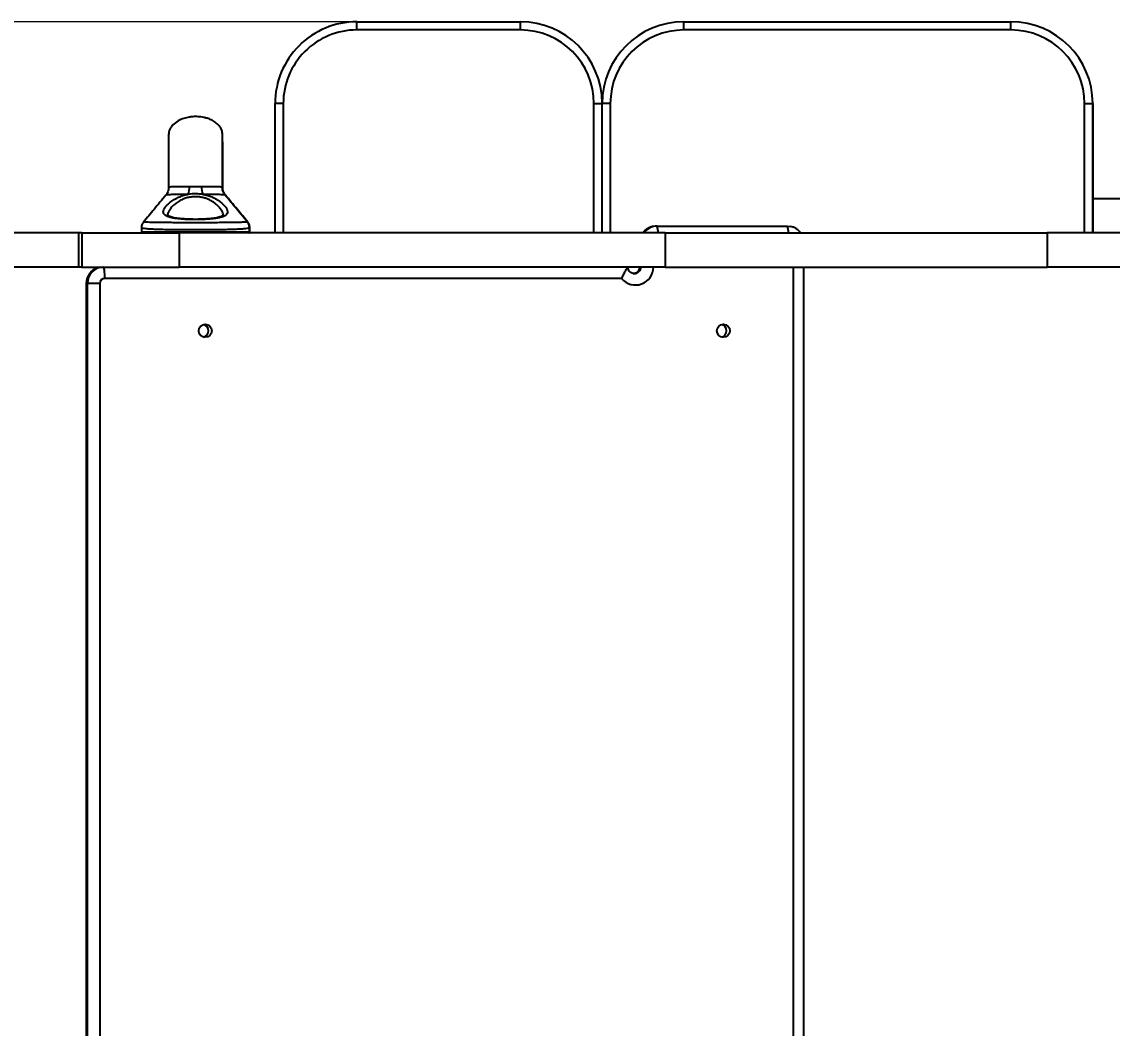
# Model space of a CAD drawing. Header units: millimetres. Extents: x -2996 to 3159, y -4250 to 2544.
# Drawn here: x 505 to 1172, y 428 to 1044 of the extents above; entities that cross this region are included whole.
import ezdxf

# ---------------------------------------------------------------- set-up
doc = ezdxf.new("R2010")
doc.units = ezdxf.units.MM
doc.linetypes.add('HIDDEN', pattern=[1.905, 1.27, -0.635])
doc.layers.add('DIKOM_ОБЪЕКТ', color=7, linetype='Continuous')
doc.layers.add('DIKOM_РАЗМЕР_ОБЪЕКТА', color=7, linetype='Continuous')
doc.styles.add('style1', font='arialbd.ttf', dxfattribs={"width": 0.8})
doc.dimstyles.new('1-50', dxfattribs={"dimtxt": 300, "dimasz": 200, "dimexe": 100, "dimexo": 0, "dimgap": 100, "dimtad": 1, "dimtoh": 1, "dimtxsty": 'style1', "dimcen": 200, "dimclrd": 7, "dimclre": 7, "dimclrt": 7, "dimadec": 1, "dimazin": 2, "dimtfac": 1, "dimtmove": 0, "dimatfit": 2, "dimfxl": 0, "dimlwd": 25, "dimlwe": 18, "dimarcsym": 0})

# ---------------------------------------------------------------- blocks, each defined once
blk = doc.blocks.new('A$C4cc95459')
for p, q in [((1138.23, 2397.42), (1238.23, 2397.42)), ((1238.23, 2392.42), (1238.23, 2397.42)), ((1238.23, 2397.42), (1238.23, 2397.42)), ((1338.22, 2392.42), (1338.22, 2397.42)), ((1338.22, 2397.42), (1538.22, 2397.42)), ((1538.22, 2397.42), (1538.22, 2397.42)), ((1238.23, 2392.42), (1138.23, 2392.42)), ((1538.22, 2392.42), (1338.22, 2392.42)), ((1093.23, 2347.42), (1088.23, 2347.42)), ((1088.23, 2268.42), (1088.23, 2347.42)), ((1093.23, 2347.42), (1093.23, 2268.42)), ((1283.23, 2347.42), (1288.22, 2347.42)), ((1283.23, 2268.42), (1283.23, 2347.42)), ((1293.22, 2347.42), (1288.22, 2347.42)), ((1288.22, 2268.42), (1288.22, 2347.42)), ((1293.22, 2347.42), (1293.22, 2268.42)), ((1583.22, 2347.42), (1588.22, 2347.42)), ((1583.22, 2268.42), (1583.22, 2347.42)), ((1588.22, 2268.42), (1588.22, 2347.42)), ((1588.22, 2347.42), (1588.22, 2268.42)), ((1055.97, 2296.19), (1055.94, 2296.13)), ((1056.16, 2296.09), (1056.13, 2296.13)), ((1588.22, 2289.42), (1831.43, 2289.42)), ((968.06, 2268.42), (819.95, 2268.42)), ((968.06, 2268.42), (968.06, 2247.42)), ((970.02, 2268.42), (968.06, 2268.42)), ((970.02, 2268.42), (970.02, 2247.42)), ((970.02, 2268.42), (1029.65, 2268.42)), ((1006.52, 2271.55), (1006.52, 2268.92)), ((1006.52, 2268.92), (1072.52, 2268.92)), ((1029.65, 2268.42), (1029.65, 2247.42)), ((1326.82, 2268.42), (1029.65, 2268.42)), ((1072.52, 2268.92), (1072.52, 2271.55)), ((1072.52, 2268.92), (1072.74, 2268.92)), ((1072.74, 2268.92), (1072.74, 2271.54)), ((1321.22, 2272.42), (1321.88, 2272.42)), ((1321.88, 2272.42), (1401.52, 2272.42)), ((1326.82, 2268.42), (1326.82, 2247.42)), ((1326.82, 2268.42), (1560.3, 2268.42)), ((1560.3, 2268.42), (1560.3, 2247.42)), ((1729.55, 2268.42), (1560.3, 2268.42)), ((968.06, 2247.42), (819.95, 2247.42)), ((970.02, 2247.42), (968.06, 2247.42)), ((970.02, 2247.42), (1029.65, 2247.42)), ((979.83, 2246.95), (979.83, 2247.42)), ((1326.82, 2247.42), (1029.65, 2247.42)), ((1326.82, 2247.42), (1560.3, 2247.42)), ((1405.17, 1247.42), (1405.17, 2247.42)), ((1411.51, 1247.42), (1411.51, 2247.42)), ((1729.55, 2247.42), (1560.3, 2247.42)), ((972.75, 2237.42), (972.75, 1257.42)), ((972.78, 2237.42), (972.75, 2237.42)), ((973.44, 2237.42), (972.78, 2237.42)), ((972.78, 2237.42), (972.78, 1257.42)), ((981.07, 2237.42), (973.44, 2237.42)), ((973.44, 1257.42), (973.44, 2237.42)), ((981.07, 2237.42), (981.07, 1257.42)), ((1300.15, 2240.42), (984.06, 2240.42))]:
    blk.add_line(p, q)
at = {"flags": 128}
for points in [[(1138.23, 2392.42), (1138.23, 2393.39), (1138.23, 2394.33), (1138.23, 2395.2), (1138.23, 2395.95), (1138.23, 2396.58), (1138.23, 2397.04), (1138.23, 2397.32), (1138.23, 2397.42)], [(1538.22, 2392.42), (1538.22, 2393.39), (1538.22, 2394.33), (1538.22, 2395.2), (1538.22, 2395.95), (1538.22, 2396.58), (1538.22, 2397.04), (1538.22, 2397.32), (1538.22, 2397.42)], [(1321.22, 2272.42), (1319.27, 2272.23), (1319.01, 2272.17)], [(1401.52, 2272.42), (1403.46, 2272.23), (1403.48, 2272.22)], [(982.74, 2247.42), (980.8, 2247.23), (980.53, 2247.17)], [(984.06, 2240.42), (984.05, 2241.78), (984.01, 2243.1), (983.95, 2244.31), (983.87, 2245.37), (983.77, 2246.24), (983.65, 2246.89), (983.53, 2247.28), (983.4, 2247.42)]]:
    blk.add_lwpolyline(points, dxfattribs=at)
for centre in [(1045.49, 2208.41), (1362.37, 2208.42)]:
    blk.add_circle(centre, 3.99)
for centre, radius, start, end in [((1138.23, 2347.42), 50, 90, 180.00015), ((1238.23, 2347.42), 50, 0.33615, 90), ((1238.23, 2347.42), 50, 0.34035, 90), ((1338.22, 2347.42), 50, 90, 179.99985), ((1538.22, 2347.42), 50, 0.00015, 90), ((1538.22, 2347.42), 50, 0.00015, 90), ((1138.23, 2347.42), 45, 90, 180.00015), ((1238.23, 2347.42), 45, 0.00015, 90), ((1338.22, 2347.42), 45, 90, 179.99985), ((1538.22, 2347.42), 45, 0.00015, 90), ((1016.26, 2297.37), 19.61, 343.76378, 358.1809), ((1063.1, 2297.36), 19.88, 181.76627, 195.9749), ((1007.02, 2268.92), 0.5, 180, 270), ((1072.02, 2268.92), 0.5, 270, 0), ((1072.24, 2268.92), 0.5, 270, 0), ((1321.23, 2262.47), 9.95, 102.91374, 143.2818), ((1321.88, 2262.48), 9.94, 90.0349, 143.3005), ((1312.85, 2269.02), 9.64, 356.39154, 20.60494), ((1392.5, 2269.02), 9.64, 356.39135, 20.60471), ((983.42, 2237.44), 9.98, 90.12882, 180.1281), ((1308.61, 2247.37), 10.95, 219.43811, 0.2469), ((1307.27, 2247.41), 3.99, 270.11962, 0.13751), ((1307.93, 2247.41), 3.99, 269.62179, 0.16069), ((982.78, 2237.43), 9.99, 103.00244, 180.07876), ((984.07, 2237.42), 2.99, 90.12913, 180.12772), ((1043.5, 2208.42), 4, 284.63226, 75.36774), ((1360.36, 2208.42), 4, 284.63225, 75.36775)]:
    blk.add_arc(centre, radius, start, end)
for points, knots in [([(1056.13, 2328.42), (1056.03, 2329.35), (1055.8, 2331.3), (1054.1, 2333.93), (1051.75, 2336.03), (1049.17, 2337.47), (1046.82, 2338.36), (1044.78, 2338.89), (1042.94, 2339.22), (1041.17, 2339.39), (1039.48, 2339.44), (1037.62, 2339.36), (1035.26, 2339.08), (1032.2, 2338.35), (1028.79, 2336.89), (1026.17, 2334.95), (1024.57, 2333.01), (1023.73, 2331.49), (1023.22, 2329.95), (1023.16, 2328.91), (1023.13, 2328.42)], [0, 0, 0, 0, 0.0637189, 0.134327, 0.2088877, 0.2794885, 0.3368779, 0.3812534, 0.4242309, 0.4654133, 0.5041573, 0.5405684, 0.5931016, 0.6677838, 0.7564226, 0.8467942, 0.8892999, 0.9289694, 0.9657633, 1, 1, 1, 1]), ([(1023.13, 2328.48), (1023.13, 2328.41), (1023.12, 2328.29), (1023.11, 2327.33), (1023.1, 2325.77), (1023.1, 2323.58), (1023.09, 2320.82), (1023.08, 2317.52), (1023.07, 2313.78), (1023.07, 2309.67), (1023.06, 2305.29), (1023.06, 2300.83), (1023.06, 2297.66), (1023.05, 2296.16)], [0, 0, 0, 0, 0.100219, 0.201698, 0.303234, 0.403659, 0.501835, 0.596764, 0.687679, 0.773986, 0.855409, 0.931824, 1, 1, 1, 1]), ([(1056.05, 2296.13), (1056.05, 2296.61), (1056.06, 2299.06), (1056.06, 2302.77), (1056.06, 2307), (1056.07, 2310.15), (1056.07, 2312.71), (1056.08, 2314.89), (1056.08, 2317.05), (1056.08, 2319.16), (1056.09, 2321.34), (1056.1, 2323.46), (1056.1, 2325.4), (1056.11, 2327.01), (1056.12, 2328.14), (1056.13, 2328.29), (1056.13, 2328.37)], [0, 0, 0, 0, 0.021067, 0.106623, 0.182065, 0.243536, 0.290005, 0.343245, 0.392249, 0.44973, 0.516343, 0.592751, 0.679412, 0.7765, 0.883828, 1, 1, 1, 1]), ([(1056.21, 2296.14), (1056.21, 2296.62), (1056.21, 2299.07), (1056.2, 2302.78), (1056.2, 2307.01), (1056.19, 2310.17), (1056.19, 2312.73), (1056.19, 2314.92), (1056.18, 2317.08), (1056.18, 2319.21), (1056.17, 2321.39), (1056.17, 2323.52), (1056.16, 2325.47), (1056.15, 2327.09), (1056.14, 2328.24), (1056.13, 2328.39), (1056.13, 2328.48)], [0, 0, 0, 0, 0.021071, 0.106557, 0.181937, 0.243358, 0.289791, 0.342993, 0.391963, 0.449408, 0.515981, 0.592349, 0.678967, 0.776016, 0.883308, 1, 1, 1, 1]), ([(1023.07, 2296.12), (1023.09, 2295.97), (1023.14, 2295.3), (1022.9, 2294.13), (1022.43, 2292.79), (1021.9, 2291.86), (1021.57, 2291.48), (1021.47, 2291.37)], [0, 0, 0, 0, 0.084842, 0.369446, 0.639298, 0.893166, 1, 1, 1, 1]), ([(1023.08, 2296.12), (1023.07, 2296.13), (1023.04, 2296.14), (1023.07, 2296.15), (1023.08, 2296.16)], [0, 0, 0, 0, 0.3458971, 1, 1, 1, 1]), ([(1023.08, 2296.16), (1023.15, 2296.27), (1023.29, 2296.5), (1024.74, 2296.66), (1026.81, 2296.71), (1029.15, 2296.73), (1032, 2296.74), (1034.32, 2296.74), (1035.85, 2296.74)], [0, 0, 0, 0, 0.140334, 0.300479, 0.495902, 0.623954, 0.752123, 1, 1, 1, 1]), ([(1035.85, 2296.74), (1037.06, 2296.72), (1039.52, 2296.67), (1041.98, 2296.72), (1043.23, 2296.74)], [0, 0, 0, 0, 0.492441, 1, 1, 1, 1]), ([(1043.23, 2296.74), (1044.57, 2296.74), (1046.73, 2296.74), (1049.47, 2296.73), (1051.34, 2296.72), (1052.86, 2296.7), (1054.08, 2296.66), (1055.3, 2296.55), (1056.09, 2296.4), (1055.98, 2296.22), (1055.97, 2296.19)], [0, 0, 0, 0, 0.221562, 0.354046, 0.486413, 0.578485, 0.680829, 0.783068, 0.964373, 1, 1, 1, 1]), ([(1057.71, 2291.4), (1057.7, 2291.41), (1057.43, 2291.69), (1056.9, 2292.53), (1056.31, 2293.89), (1056, 2295.2), (1056.02, 2295.95), (1056.03, 2296.18)], [0, 0, 0, 0, 0.006832, 0.25775, 0.563219, 0.863969, 1, 1, 1, 1]), ([(1057.8, 2291.35), (1057.6, 2291.61), (1057.16, 2292.17), (1056.58, 2293.38), (1056.18, 2294.75), (1056.16, 2295.7), (1056.16, 2296.12)], [0, 0, 0, 0, 0.217175, 0.476598, 0.771072, 1, 1, 1, 1]), ([(1021.4, 2291.42), (1018.99, 2288.5), (1014.39, 2282.93), (1009.9, 2277.5), (1007.76, 2274.91)], [0, 0, 0, 0, 0.5234097, 1, 1, 1, 1]), ([(1043.98, 2291.88), (1044.24, 2291.84), (1045.33, 2291.64), (1047.22, 2291.14), (1049.6, 2290.28), (1051.84, 2289.18), (1054.01, 2287.83), (1055.97, 2286.28), (1057.62, 2284.59), (1058.78, 2282.93), (1059.13, 2281.87), (1059.22, 2280.93), (1059.07, 2280.07), (1058.18, 2279.07), (1056.71, 2278.28), (1054.8, 2277.68), (1052.44, 2277.22), (1049.79, 2276.88), (1046.83, 2276.63), (1043.72, 2276.49), (1040.47, 2276.42), (1037.22, 2276.44), (1034.02, 2276.54), (1030.99, 2276.72), (1028.18, 2276.99), (1025.69, 2277.37), (1023.57, 2277.86), (1021.89, 2278.47), (1020.67, 2279.23), (1019.96, 2280.14), (1019.76, 2281.23), (1020, 2282.18), (1020.5, 2283.25), (1021.3, 2284.43), (1022.93, 2286.15), (1025.16, 2287.93), (1027.74, 2289.49), (1030.5, 2290.7), (1032.9, 2291.46), (1034.49, 2291.77), (1035.08, 2291.88)], [0, 0, 0, 0, 0.00675, 0.029116, 0.051962, 0.077005, 0.102535, 0.132458, 0.163117, 0.19573, 0.229494, 0.231278, 0.262552, 0.294992, 0.323604, 0.353117, 0.380704, 0.409091, 0.436357, 0.464393, 0.49154, 0.519446, 0.546535, 0.574376, 0.601414, 0.629204, 0.656211, 0.683972, 0.711047, 0.738881, 0.766448, 0.794782, 0.802351, 0.832955, 0.864443, 0.897607, 0.931789, 0.957611, 0.984074, 1, 1, 1, 1]), ([(1035.08, 2291.88), (1034.16, 2291.88), (1032.3, 2291.87), (1029.61, 2291.83), (1027.05, 2291.78), (1024.94, 2291.7), (1023.32, 2291.61), (1022.02, 2291.51), (1021.27, 2291.39), (1021.43, 2291.39), (1021.45, 2291.39)], [0, 0, 0, 0, 0.140226, 0.282695, 0.426525, 0.574486, 0.682099, 0.793136, 0.968101, 1, 1, 1, 1]), ([(1056.45, 2279.32), (1056.47, 2279.43), (1056.56, 2279.98), (1056.09, 2281.18), (1055.12, 2282.81), (1053.68, 2284.49), (1052.02, 2286.01), (1050.16, 2287.36), (1048.24, 2288.44), (1046.19, 2289.3), (1044.05, 2289.94), (1041.77, 2290.34), (1039.32, 2290.47), (1036.79, 2290.28), (1035.06, 2289.93), (1033.37, 2289.46), (1031.73, 2288.87), (1029.37, 2287.67), (1027.15, 2286.14), (1025.25, 2284.39), (1023.84, 2282.68), (1023.13, 2281.5), (1022.69, 2280.44), (1022.47, 2279.81), (1022.54, 2279.38), (1022.55, 2279.32)], [0, 0, 0, 0, 0.015727, 0.076985, 0.138287, 0.194061, 0.249831, 0.295542, 0.341221, 0.381322, 0.421393, 0.461807, 0.502204, 0.547115, 0.592057, 0.595044, 0.641584, 0.688178, 0.74958, 0.811038, 0.868457, 0.925853, 0.939828, 0.991103, 1, 1, 1, 1]), ([(1043.98, 2291.88), (1042.65, 2292.03), (1039.69, 2292.35), (1036.72, 2292.05), (1035.08, 2291.88)], [0, 0, 0, 0, 0.448865, 1, 1, 1, 1]), ([(1057.69, 2291.38), (1057.69, 2291.38), (1057.72, 2291.4), (1057.4, 2291.45), (1056.72, 2291.53), (1055.94, 2291.6), (1054.82, 2291.67), (1053.22, 2291.74), (1050.96, 2291.8), (1047.92, 2291.86), (1045.62, 2291.87), (1043.98, 2291.88)], [0, 0, 0, 0, 0.024668, 0.125247, 0.218116, 0.313924, 0.349182, 0.495399, 0.647608, 0.750422, 1, 1, 1, 1]), ([(1071.27, 2274.93), (1069.11, 2277.54), (1064.44, 2283.2), (1060.06, 2288.53), (1057.71, 2291.4)], [0, 0, 0, 0, 0.462933, 1, 1, 1, 1]), ([(1071.5, 2274.92), (1069.32, 2277.54), (1064.63, 2283.19), (1060.24, 2288.52), (1057.88, 2291.39)], [0, 0, 0, 0, 0.4636234, 1, 1, 1, 1]), ([(1007.77, 2274.9), (1007.6, 2274.69), (1007.21, 2274.21), (1006.77, 2273.22), (1006.52, 2272.28), (1006.55, 2271.71), (1006.56, 2271.54)], [0, 0, 0, 0, 0.245841, 0.555344, 0.868179, 1, 1, 1, 1]), ([(1007.79, 2274.88), (1007.87, 2274.92), (1008.04, 2275), (1009.33, 2274.99), (1011.33, 2274.96), (1014.06, 2274.9), (1017.4, 2274.84), (1021.3, 2274.79), (1025.64, 2274.75), (1030.34, 2274.72), (1035.06, 2274.7), (1039.88, 2274.7), (1044.69, 2274.71), (1049.58, 2274.73), (1054.22, 2274.76), (1058.49, 2274.8), (1062.28, 2274.86), (1065.53, 2274.91), (1068.12, 2274.97), (1070, 2274.99), (1071.1, 2274.99), (1071.19, 2274.91), (1071.22, 2274.88)], [0, 0, 0, 0, 0.047603, 0.100123, 0.15264, 0.203917, 0.255188, 0.305854, 0.356515, 0.406873, 0.457229, 0.501266, 0.551547, 0.601829, 0.652313, 0.702801, 0.753729, 0.804665, 0.856394, 0.908131, 0.96136, 1, 1, 1, 1]), ([(1056.51, 2279.31), (1056.51, 2279.29), (1056.52, 2279.19), (1056.49, 2279.16), (1056.39, 2278.99), (1056.06, 2278.71), (1055.43, 2278.37), (1054.51, 2278.02), (1053.29, 2277.68), (1051.79, 2277.38), (1050.05, 2277.13), (1048.09, 2276.92), (1045.95, 2276.76), (1043.68, 2276.65), (1041.33, 2276.59), (1038.94, 2276.58), (1036.56, 2276.61), (1034.23, 2276.7), (1032, 2276.83), (1029.92, 2277.02), (1028.02, 2277.26), (1026.36, 2277.54), (1024.97, 2277.87), (1023.88, 2278.24), (1023.13, 2278.6), (1022.69, 2278.92), (1022.54, 2279.13), (1022.52, 2279.14), (1022.52, 2279.26), (1022.52, 2279.31)], [0, 0, 0, 0, 0.008302, 0.053445, 0.09107, 0.123733, 0.158547, 0.193784, 0.230586, 0.26842, 0.307229, 0.347035, 0.38712, 0.427807, 0.468523, 0.509319, 0.550379, 0.591088, 0.631955, 0.672362, 0.712454, 0.752146, 0.790468, 0.82849, 0.864734, 0.899813, 0.935928, 0.974464, 1, 1, 1, 1]), ([(1072.49, 2271.55), (1072.48, 2271.84), (1072.48, 2272.53), (1072.16, 2273.52), (1071.73, 2274.37), (1071.39, 2274.76), (1071.26, 2274.91)], [0, 0, 0, 0, 0.227027, 0.532133, 0.820213, 1, 1, 1, 1]), ([(1072.71, 2271.54), (1072.72, 2271.65), (1072.76, 2272.17), (1072.54, 2273.05), (1072.12, 2274.05), (1071.73, 2274.67), (1071.51, 2274.9), (1071.49, 2274.91)], [0, 0, 0, 0, 0.087749, 0.402011, 0.69484, 0.976901, 1, 1, 1, 1]), ([(1072.43, 2271.55), (1072.46, 2271.51), (1072.58, 2271.34), (1071.87, 2271.1), (1070.26, 2270.82), (1067.74, 2270.61), (1064.4, 2270.44), (1060.39, 2270.3), (1055.75, 2270.2), (1050.7, 2270.14), (1045.27, 2270.09), (1039.94, 2270.08), (1034.61, 2270.09), (1029.39, 2270.13), (1024.26, 2270.19), (1019.51, 2270.28), (1015.38, 2270.41), (1011.89, 2270.57), (1009.2, 2270.77), (1007.41, 2271.04), (1006.53, 2271.29), (1006.61, 2271.48), (1006.64, 2271.54)], [0, 0, 0, 0, 0.015198, 0.069598, 0.122466, 0.176863, 0.229727, 0.284122, 0.336984, 0.391377, 0.444241, 0.498636, 0.545626, 0.598502, 0.652911, 0.705803, 0.760229, 0.81317, 0.867649, 0.920796, 0.975498, 1, 1, 1, 1]), ([(1319, 2272.13), (1318.6, 2272.04), (1317.63, 2271.82), (1316.19, 2271.11), (1314.74, 2270.08), (1313.76, 2269.16), (1313.35, 2268.54), (1313.26, 2268.42)], [0, 0, 0, 0, 0.174181, 0.428023, 0.681848, 0.935696, 1, 1, 1, 1]), ([(1409.47, 2268.42), (1409.36, 2268.57), (1408.92, 2269.22), (1407.9, 2270.16), (1406.44, 2271.18), (1404.95, 2271.88), (1403.93, 2272.1), (1403.49, 2272.19)], [0, 0, 0, 0, 0.077449, 0.323037, 0.568566, 0.814009, 1, 1, 1, 1]), ([(1300.15, 2240.42), (1300.16, 2240.42), (1300.21, 2240.54), (1300.48, 2241.12), (1301.17, 2242.53), (1302.22, 2244.52), (1303.23, 2246.19), (1303.92, 2247.16), (1303.93, 2247.28), (1303.93, 2247.32)], [0, 0, 0, 0, 0.001691, 0.033943, 0.170679, 0.424047, 0.675755, 0.877313, 1, 1, 1, 1]), ([(1307.91, 2243.45), (1307.67, 2243.45), (1307.05, 2243.46), (1306.11, 2243.82), (1305.19, 2244.47), (1304.49, 2245.36), (1304.05, 2246.4), (1304.01, 2247.13), (1303.99, 2247.49)], [0, 0, 0, 0, 0.1188, 0.2987426, 0.4777715, 0.6553547, 0.8314463, 1, 1, 1, 1]), ([(1311.23, 2247.42), (1311.23, 2247.3), (1311.21, 2246.81), (1311.01, 2245.96), (1310.47, 2244.98), (1309.69, 2244.19), (1308.75, 2243.64), (1308.07, 2243.52), (1307.75, 2243.46)], [0, 0, 0, 0, 0.061271, 0.25121, 0.442064, 0.633939, 0.827316, 1, 1, 1, 1]), ([(980.52, 2247.13), (980.13, 2247.04), (979.15, 2246.82), (977.71, 2246.11), (976.25, 2245.09), (975, 2243.82), (973.99, 2242.35), (973.26, 2240.72), (972.83, 2239.06), (972.78, 2237.94), (972.75, 2237.42)], [0, 0, 0, 0, 0.0906147, 0.2226675, 0.3547124, 0.4867696, 0.6188586, 0.7509972, 0.8831932, 1, 1, 1, 1])]:
    blk.add_open_spline(points, degree=3, knots=knots)
blk = doc.blocks.new('*D2')
at = {"layer": 'Defpoints', "color": 0, "linetype": 'Continuous', "transparency": 16777216}
for p in [(-952.33, 1043.83), (711.46, 1043.83), (66.36, -1353.39)]:
    blk.add_point(p, dxfattribs=at)
at = {"layer": 'DIKOM_РАЗМЕР_ОБЪЕКТА', "color": 7, "linetype": 'Continuous', "lineweight": 18, "transparency": 16777216}
for p, q in [((711.46, 1043.83), (-1052.33, 1043.83)), ((66.36, -1353.39), (-1052.33, -1353.39))]:
    blk.add_line(p, q, dxfattribs=at)
at = {"layer": 'DIKOM_РАЗМЕР_ОБЪЕКТА', "color": 7, "linetype": 'Continuous', "lineweight": 25, "transparency": 16777216}
blk.add_line((-952.33, -953.39), (-952.33, 643.83), dxfattribs=at)
at = {"layer": 'DIKOM_РАЗМЕР_ОБЪЕКТА', "color": 7, "linetype": 'Continuous', "transparency": 16777216}
for points in [[(-1019, 643.83), (-885.67, 643.83), (-952.33, 1043.83)], [(-1019, -953.39), (-885.67, -953.39), (-952.33, -1353.39)]]:
    blk.add_solid(points, dxfattribs=at)
at = {"layer": 'DIKOM_РАЗМЕР_ОБЪЕКТА', "color": 7, "linetype": 'Continuous', "lineweight": 15, "transparency": 16777216, "insert": (-1185.5, -117.3), "char_height": 300, "attachment_point": 5, "rotation": 90, "style": 'style1'}
blk.add_mtext('{\\fArial|b0|i0|c204|p34;2400}', dxfattribs=at)

msp = doc.modelspace()

# ---------------------------------------------------------------- block references
at = {"layer": 'DIKOM_ОБЪЕКТ', "color": 7, "linetype": 'HIDDEN', "lineweight": 15}
msp.add_blockref('A$C4cc95459', (-428.057, -1353.585), dxfattribs=at)

# ---------------------------------------------------------------- dimensions: what is measured, and where the dimension line sits
at = {"layer": 'DIKOM_РАЗМЕР_ОБЪЕКТА', "color": 7, "linetype": 'Continuous', "lineweight": 15}
dim = msp.add_linear_dim(base=(-952.332, 1043.833), p1=(66.361, -1353.388), p2=(711.458, 1043.833), angle=90, text='{\\fArial|b0|i0|c204|p34;2400}', dimstyle='1-50', override={"dimasz": 400, "dimgap": 80}, dxfattribs=at)
dim.commit()
dim.dimension.update_dxf_attribs({"geometry": '*D2', "text_midpoint": (-952.332, -117.301), "dimtype": 160})

doc.saveas('drawing.dxf')
